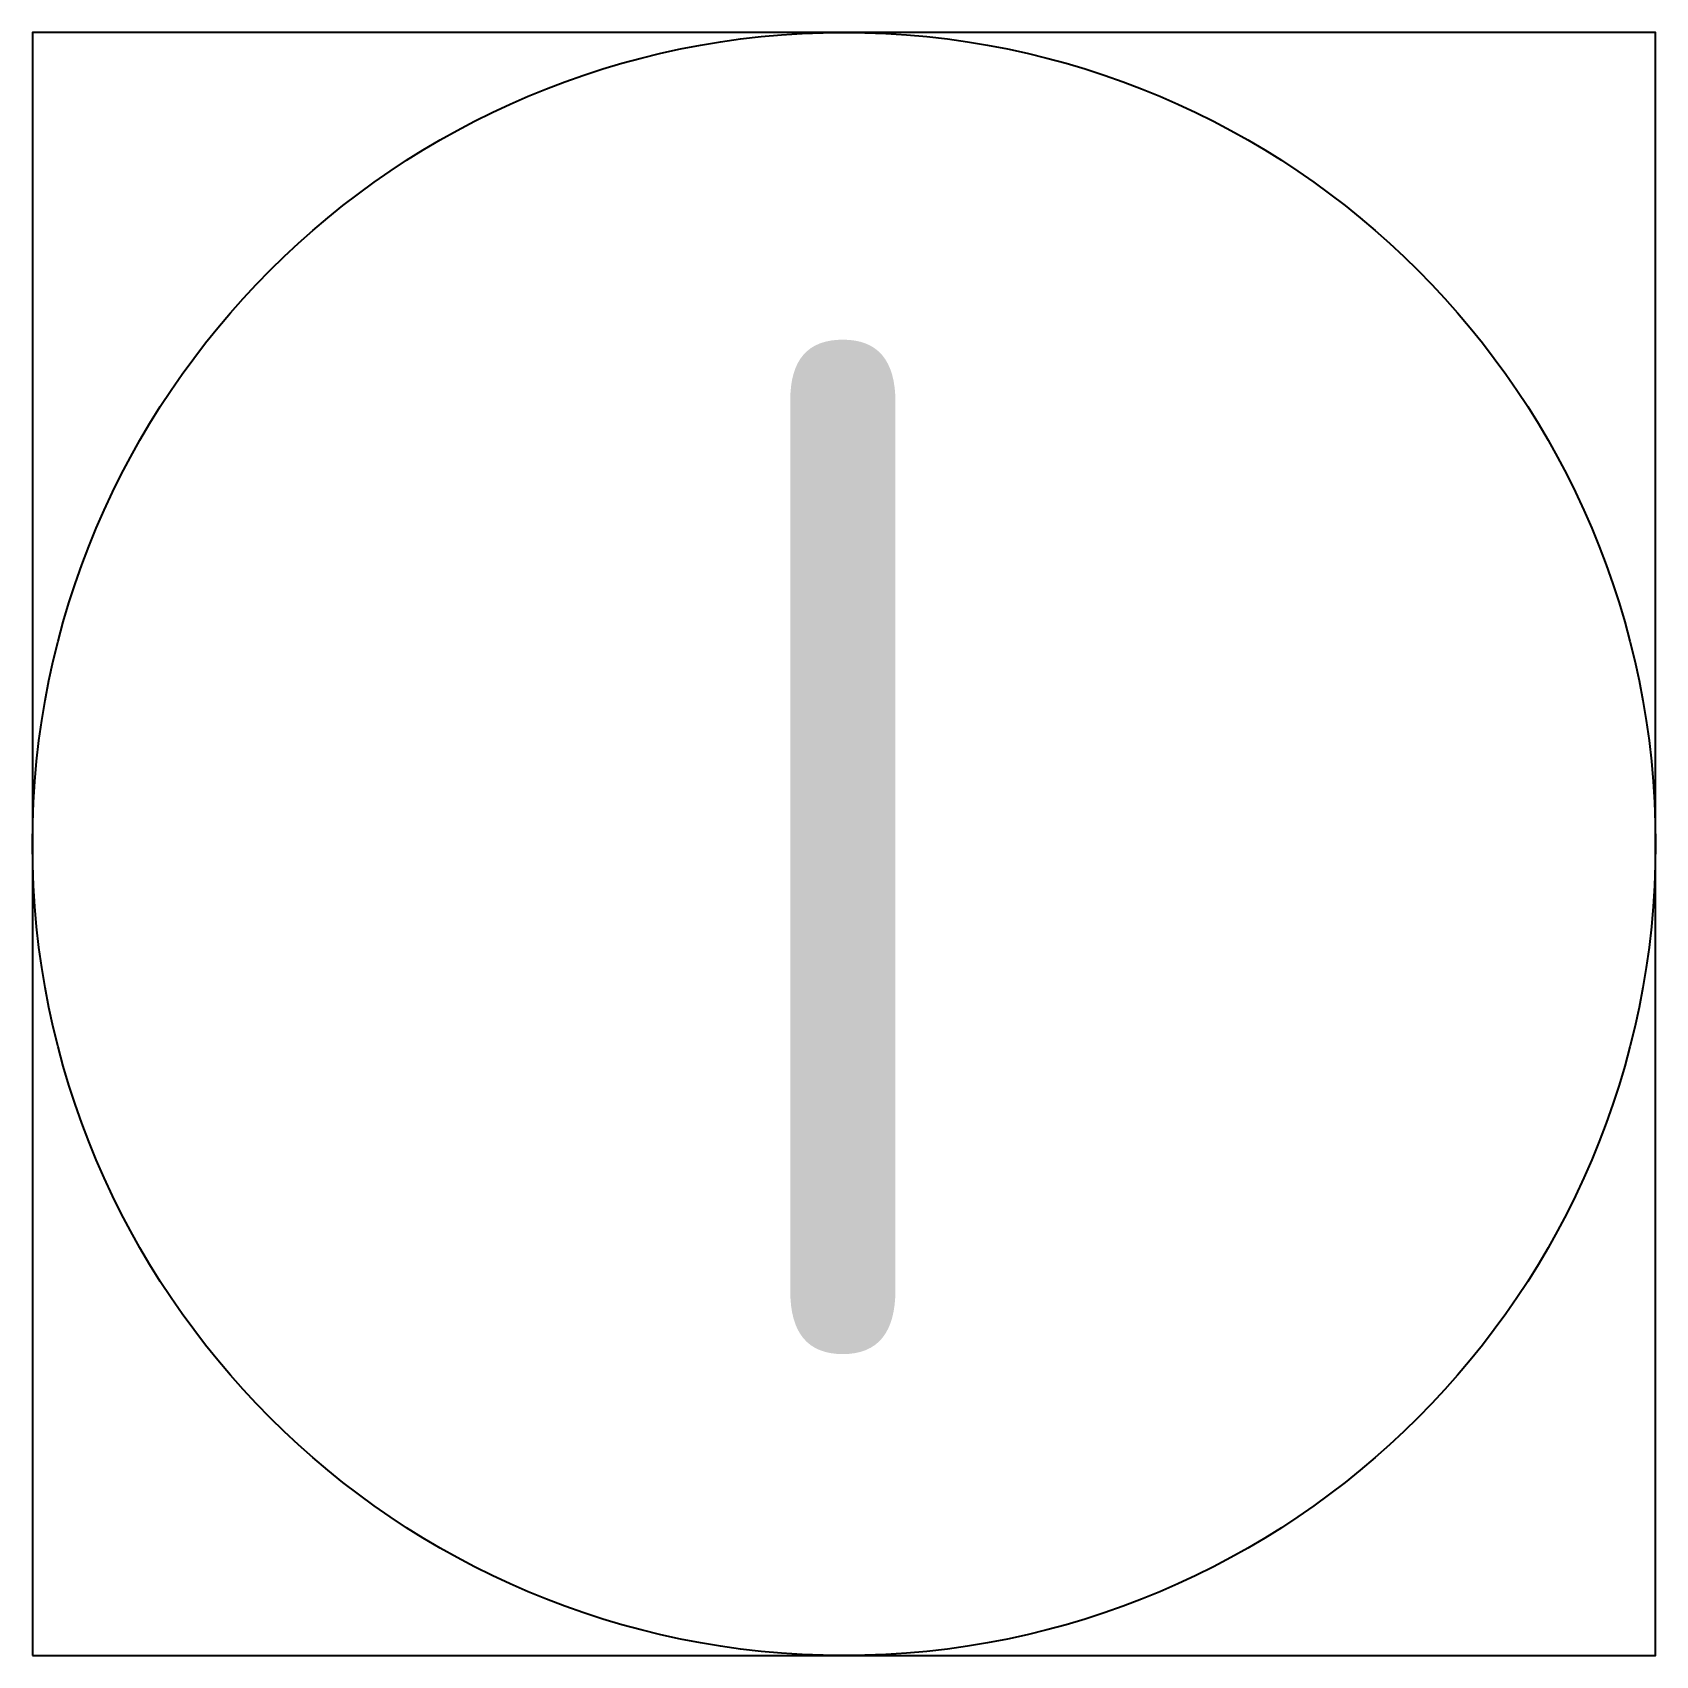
# Model space of a CAD drawing. Extents: x -2 to 2, y -2 to 2.
import ezdxf
from ezdxf.enums import TextEntityAlignment as Align

# ---------------------------------------------------------------- set-up
doc = ezdxf.new("R2010")
doc.units = 0
doc.header["$LTSCALE"] = 0.2
doc.styles.add('NLCS-ISO', font='NLCS-ISO.ttf')

msp = doc.modelspace()

# ---------------------------------------------------------------- linework, layer by layer
at = {"lineweight": -3, "flags": 128}
msp.add_lwpolyline([(-2, -2), (2, -2), (2, 2), (-2, 2)], close=True, dxfattribs=at)
at = {"lineweight": -3, "ltscale": 1.5}
msp.add_circle((0, 0), 2, dxfattribs=at)

# ---------------------------------------------------------------- texts
at = {"ltscale": 0.1, "style": 'NLCS-ISO'}
msp.add_text('I', height=2.5, dxfattribs=at).set_placement((-0.0028, -0.0071), align=Align.MIDDLE_CENTER)

doc.saveas('drawing.dxf')
